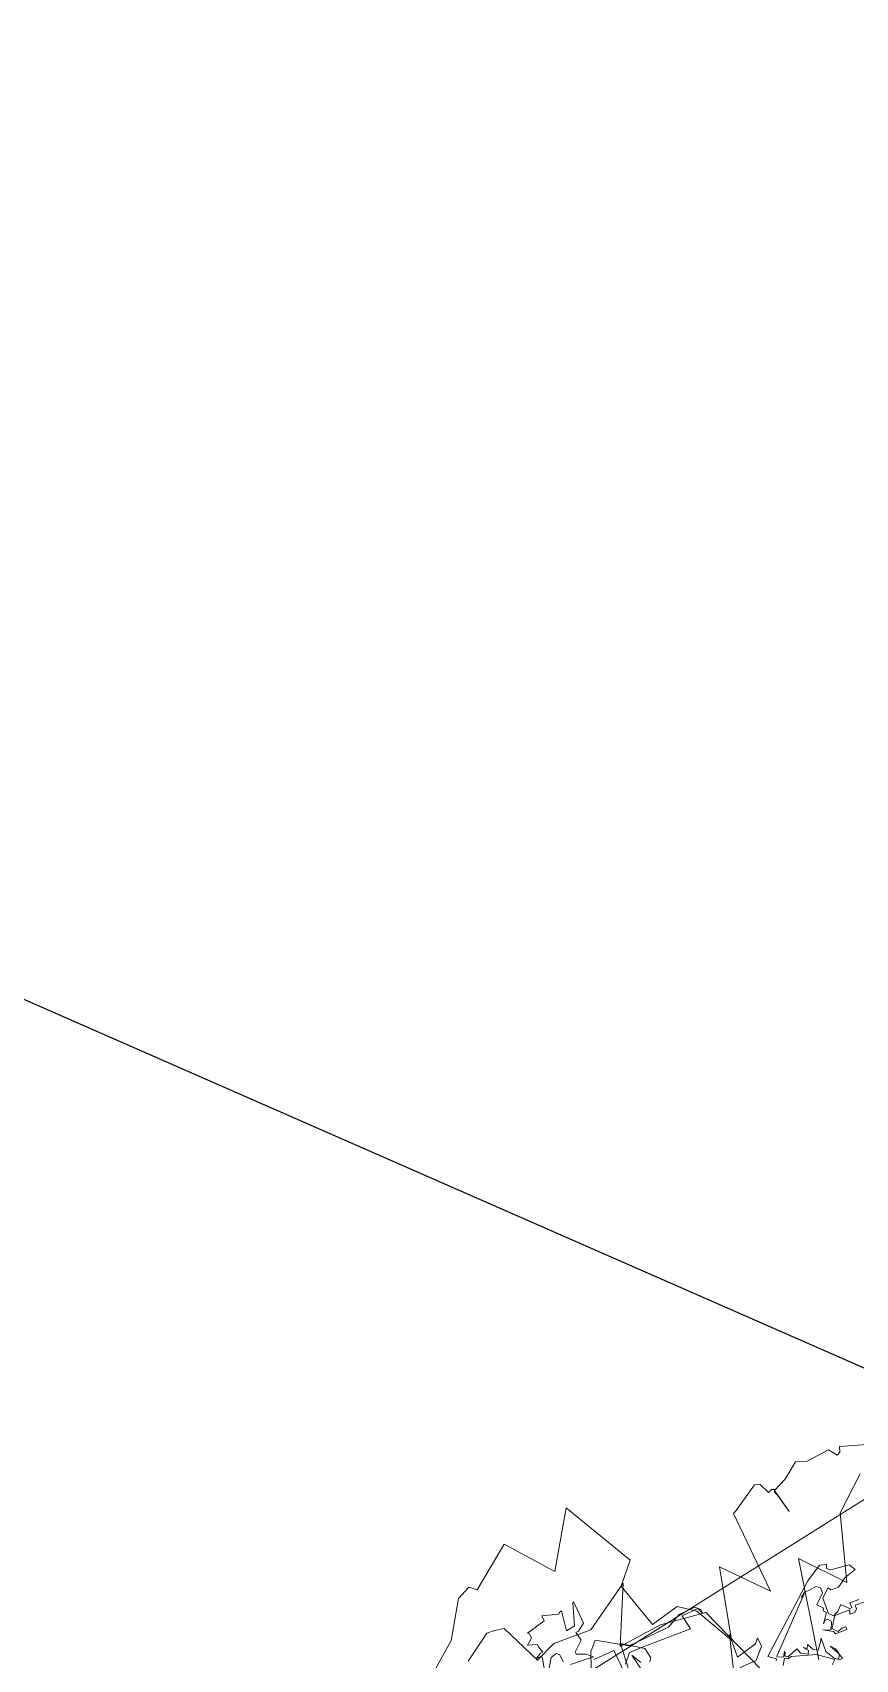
# Model space of a CAD drawing. Header units: metres. Extents: x -71 to 881, y -503 to 661.
# Drawn here: x 174.93 to 180.32, y 267.85 to 278.51 of the extents above; entities that cross this region are included whole.
import ezdxf

# ---------------------------------------------------------------- set-up
doc = ezdxf.new("R2010")
doc.units = ezdxf.units.M
doc.layers.add('04. Pisos', color=8, linetype='Continuous', lineweight=5)
doc.layers.add('ARBRE', color=100, linetype='Continuous', lineweight=13, true_color=0x00ff3f)

# ---------------------------------------------------------------- blocks, each defined once
blk = doc.blocks.new('WMF2', base_point=(0, 0.01))
at = {"color": 251, "lineweight": 0, "true_color": 0x636466}
for points in [[(157.24, -218.9), (158.3, -210.64), (152.62, -198.66), (162.76, -199.86), (152.65, -183.05)], [(154.26, -173.69), (175.85, -184.22), (183.13, -179.1), (188.97, -172.64), (192.5, -184.13), (195.26, -173.72), (200.97, -168.92), (202.85, -164.87), (210.8, -168.41), (212.43, -167.44), (213.62, -166.42), (215.13, -160.27)], [(162.25, -221.47), (162.55, -220.76), (164.41, -221.19), (167.6, -217.66), (169.53, -216.89), (170.28, -213.15), (171.44, -210.43), (167.5, -207.63), (170.63, -209.8), (171.33, -210.11), (171.53, -210.62), (172.06, -210.42), (172.36, -209.7), (174.37, -210.56), (175.39, -210.16), (176.98, -204.42), (177.29, -203.7), (165.65, -192.21), (176.34, -193.26), (169.52, -180.97), (177.55, -183.87), (181.35, -183.49), (184.59, -178.67), (192.69, -183.49), (192.69, -188.7), (207.51, -193.95), (205.44, -181.84), (216.23, -183.49), (218.11, -173.58), (219.76, -173.52), (220.92, -170.8), (219.49, -162.84), (220.49, -156.77)], [(151.61, -227.39), (162.65, -222.48), (162.25, -221.47), (162.25, -221.47)], [(186.28, -168.03), (189.83, -171.55), (192.73, -168.64)], [(192.73, -166.93), (193.83, -169.85), (193.83, -172.16), (187.38, -173.37), (181.55, -179.23), (180.45, -182.15), (178.13, -184.47), (176.91, -184.47), (176.31, -183.86), (177.52, -184.47), (179.84, -182.15), (177.52, -180.32), (185.07, -173.85), (186.89, -172.16), (186.89, -169.85)], [(182.48, -169.01), (186.32, -171.88), (184.25, -171.11)], [(182.66, -171.8), (182.73, -172.63), (184.43, -173.9), (189.08, -173.24), (185.87, -169.02)], [(200.21, -162.29), (202.01, -165.5), (202.37, -165.88), (203.13, -165.12), (202.75, -166.25), (202.37, -166.64), (203.5, -167.31), (203.82, -167.68), (205.6, -166.93), (205.31, -168.42), (205.98, -169.09), (206.34, -169.09), (204.18, -172.31), (204.93, -173.05), (202.01, -174.48), (202.01, -174.86), (201.7, -175.24), (199.54, -172.01), (198.43, -173.43), (200.21, -177.4), (200.21, -177.69), (197, -174.48), (197.38, -172.69), (197.76, -172.31), (196.33, -171.27), (196.63, -168.73), (196.33, -168.42), (194.53, -169.09), (193.04, -169.09), (196.63, -166.25)], [(198.12, -166.25), (199.17, -167.31), (199.92, -167.31), (200.59, -166.25), (199.92, -162.29)], [(148.3, -196.27), (149.64, -195.16), (149.18, -194.59), (149.23, -193.84), (150.01, -193.2), (150.32, -193.98), (152.67, -192.02), (152.33, -189.62), (152.2, -189.45), (151.09, -189.35), (150.48, -190.21), (149.91, -190.68), (149.57, -190.27), (151.32, -188.81), (151.86, -189.06), (153.85, -188.7), (152.77, -188.98), (152.4, -189.29), (152.8, -190.62), (152.94, -190.78), (153.69, -190.85), (154.05, -190.54), (154.11, -189.8), (154.29, -191.99), (154.99, -192.09), (155.13, -192.59), (156.55, -192.72), (156.32, -195.25), (156.96, -196.02), (157.91, -195.93), (158.87, -194.78), (159.49, -194.28), (159.79, -193.07), (159.51, -193.9), (160.36, -181.18), (160.3, -180.89), (159.09, -181.29), (159.32, -182.35), (159.11, -182.21), (158.95, -181.51), (158.27, -181.62), (157.59, -183.02), (157.18, -183.64), (156.35, -183.07), (154.92, -183.39), (155.08, -184.08), (156.2, -184.24), (155.47, -184.34), (155.62, -185.07), (154.42, -184.57), (153.35, -184.75), (153.51, -186.38), (153.6, -187.08), (151.95, -185.01), (149.99, -184.32), (149.29, -184.43), (149.15, -184.65), (149.29, -185.38), (151.47, -186.21), (150.33, -186.08), (148.46, -184.81), (149.07, -184.27)], [(149.91, -183.05), (149.78, -184.18), (153.37, -183.87), (157.76, -181.91), (158.22, -181.26), (158.87, -181.13), (158.61, -179.74)], [(160.17, -180.16), (160.23, -180.53), (161.97, -180.37), (159.66, -196.47), (158.58, -199.98), (157.43, -200.58), (157.16, -199.85), (156.26, -199.9), (153.31, -201.99), (151.94, -201.5), (153.21, -199.48), (153.79, -197.33), (154.96, -196.37), (155.66, -196.47), (155.88, -194.31), (153.91, -191.96), (152.87, -191.86), (152.36, -192.9), (152.27, -194.36), (150.48, -194.18), (150.11, -194.49), (150.75, -195.26), (149.38, -196.4)], [(167.3, -178.31), (164.99, -181.83), (164.99, -183.07), (163.76, -181.83), (163.76, -178.92), (166.2, -176.6), (166.2, -173.68), (170.22, -181.83), (167.3, -178.31), (167.3, -178.31)]]:
    blk.add_lwpolyline(points, dxfattribs=at)

msp = doc.modelspace()

# ---------------------------------------------------------------- linework, layer by layer
at = {"color": 240, "true_color": 0xed1f24}
msp.add_lwpolyline([(19.792, 352.623), (71.019, 284.592), (166.383, 275.899), (221.504, 251.722), (272.445, 217.382), (279.494, 177.648), (249.184, 144.143), (220.524, 93.095), (211.24, 72.959), (204.391, 63.079)], dxfattribs=at)
at = {"layer": '04. Pisos'}
msp.add_lwpolyline([(99.448, 151.453), (117.705, 162.876), (159.987, 95.009), (337.22, 206.606), (265.236, 322.235), (87.866, 210.763), (100.544, 190.448), (82.018, 178.809), (99.448, 151.453)], dxfattribs=at)

# ---------------------------------------------------------------- block references
at = {"layer": 'ARBRE', "color": 251, "lineweight": 5, "true_color": 0x636466, "xscale": 0.03451886634015593, "yscale": 0.03451886634015593, "zscale": 0.03451886634015593, "rotation": 160.1685466476646}
msp.add_blockref('WMF2', (182.89, 260.118), dxfattribs=at)

doc.saveas('drawing.dxf')
